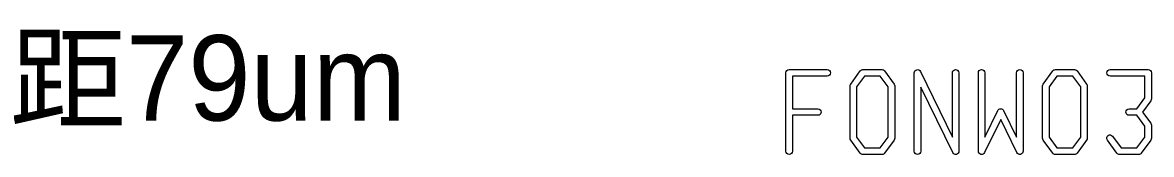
# Model space of a CAD drawing. Extents: x 1596 to 1844, y -134 to 41.
# Drawn here: x 1693.08 to 1719.47, y -14.8 to -11.71 of the extents above; entities that cross this region are included whole.
import ezdxf

# ---------------------------------------------------------------- set-up
doc = ezdxf.new("R2010")
doc.units = 0
doc.layers.get('0').update_dxf_attribs({"lineweight": 5})
doc.layers.add('備註', color=1, linetype='Continuous', lineweight=5)
doc.styles.get("Standard").update_dxf_attribs({"font": 'txt.shx'})

msp = doc.modelspace()

# ---------------------------------------------------------------- linework, layer by layer
at = {"linetype": 'Continuous'}
for points in [[(1710.921, -14.725), (1710.921, -12.89, -0.414239), (1710.998, -12.814), (1711.89, -12.814, -1), (1711.89, -12.966), (1711.074, -12.966), (1711.074, -13.731), (1711.667, -13.731, -1), (1711.667, -13.884), (1711.074, -13.884), (1711.074, -14.725, -1)], [(1712.421, -14.419), (1712.421, -13.196, -0.159612), (1712.436, -13.151), (1712.659, -12.845, -0.240361), (1712.721, -12.814), (1713.167, -12.814, -0.240361), (1713.228, -12.845), (1713.452, -13.151, -0.159612), (1713.466, -13.196), (1713.466, -14.419, -0.159612), (1713.452, -14.464), (1713.228, -14.77, -0.240361), (1713.167, -14.801), (1712.721, -14.801, -0.240361), (1712.659, -14.77), (1712.436, -14.464, -0.159612)], [(1716.921, -14.419), (1716.921, -13.196, -0.159612), (1716.936, -13.151), (1717.159, -12.845, -0.240361), (1717.221, -12.814), (1717.667, -12.814, -0.240361), (1717.728, -12.845), (1717.952, -13.151, -0.159612), (1717.966, -13.196), (1717.966, -14.419, -0.159612), (1717.952, -14.464), (1717.728, -14.77, -0.240361), (1717.667, -14.801), (1717.221, -14.801, -0.240361), (1717.159, -14.77), (1716.936, -14.464, -0.159612)], [(1718.436, -14.464, -1), (1718.559, -14.374), (1718.759, -14.649), (1719.128, -14.649), (1719.314, -14.394), (1719.314, -14.138), (1719.128, -13.884), (1718.944, -13.884, -1), (1718.944, -13.731), (1719.128, -13.731), (1719.314, -13.477), (1719.314, -12.966), (1718.498, -12.966, -1), (1718.498, -12.814), (1719.39, -12.814, -0.414239), (1719.466, -12.89), (1719.466, -13.501, -0.159612), (1719.452, -13.546), (1719.261, -13.807), (1719.452, -14.068, -0.159612), (1719.466, -14.114), (1719.466, -14.419, -0.159612), (1719.452, -14.464), (1719.228, -14.77, -0.240361), (1719.167, -14.801), (1718.721, -14.801, -0.240361), (1718.659, -14.77)]]:
    msp.add_lwpolyline(points, format="xyb", close=True, dxfattribs=at)
for points in [[(1713.921, -14.725), (1713.921, -12.89, -0.796906), (1714.066, -12.857), (1714.814, -14.394)], [(1714.814, -14.394), (1714.814, -12.89, -1), (1714.966, -12.89), (1714.966, -14.725, -0.796906), (1714.821, -14.758), (1714.074, -13.221)], [(1715.421, -14.725), (1715.421, -12.89, -1), (1715.574, -12.89), (1715.574, -14.394)], [(1716.314, -14.394), (1716.314, -12.89, -1), (1716.466, -12.89), (1716.466, -14.725, -0.796906), (1716.321, -14.758), (1715.944, -13.982)], [(1714.074, -13.221), (1714.074, -14.725, -1), (1713.921, -14.725)], [(1715.944, -13.982), (1715.566, -14.758, -0.796918), (1715.421, -14.725)], [(1715.574, -14.394), (1715.875, -13.774, -0.625713), (1716.012, -13.774), (1716.314, -14.394)]]:
    msp.add_lwpolyline(points, format="xyb", dxfattribs=at)
for points in [[(1712.574, -14.394), (1712.759, -14.649), (1713.128, -14.649), (1713.314, -14.394), (1713.314, -13.22), (1713.128, -12.966), (1712.759, -12.966), (1712.574, -13.22)], [(1717.074, -14.394), (1717.259, -14.649), (1717.628, -14.649), (1717.814, -14.394), (1717.814, -13.22), (1717.628, -12.966), (1717.259, -12.966), (1717.074, -13.22)]]:
    msp.add_lwpolyline(points, close=True, dxfattribs=at)

# ---------------------------------------------------------------- texts
at = {"layer": '備註', "color": 1, "linetype": 'Continuous', "insert": (1684.586, -12.007), "char_height": 2, "width": 44.75644, "attachment_point": 1}
msp.add_mtext('{\\fPMingLiU|b0|i0|c136|p18;最小線距79um}', dxfattribs=at)

doc.saveas('drawing.dxf')
